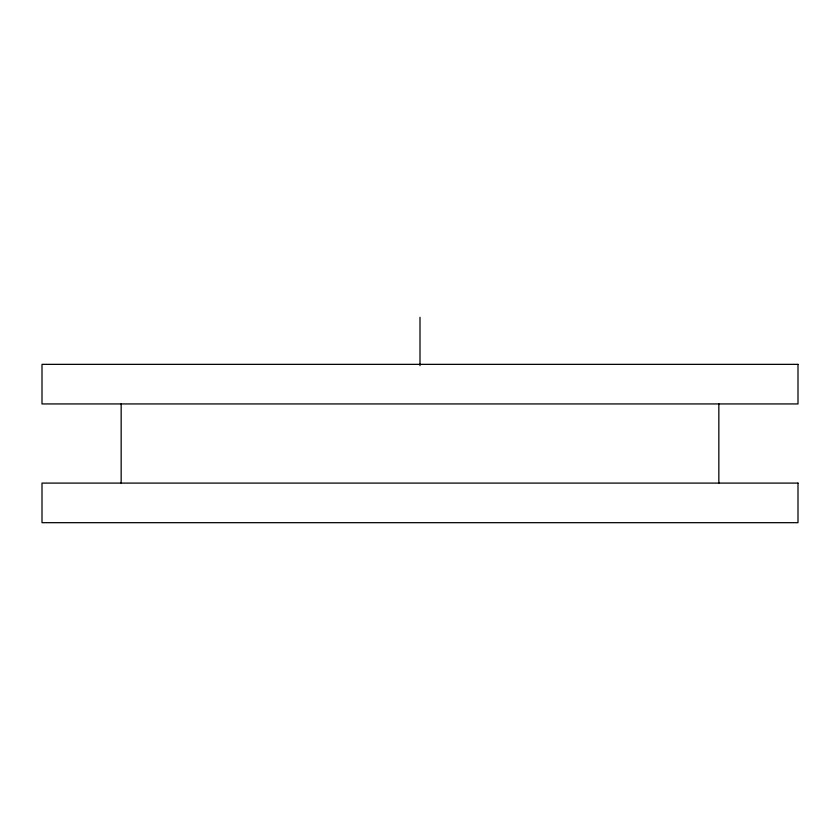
<?xml version="1.0" encoding="UTF-8"?>
<svg xmlns="http://www.w3.org/2000/svg" width="840" height="840" viewBox="0 0 840 840"><rect width="100%" height="100%" fill="white"/><g stroke="black" fill="none" stroke-linecap="round" stroke-linejoin="round"><path stroke-width="1.26" d="M718.841 403.935L718.841 483.094M420 317.32L420 365.62M121.16 403.935L121.16 483.094M798 364.35L42 364.35L42 403.935L798 403.935L798 364.35M798 483.094L42 483.094L42 522.68L798 522.68L798 483.094"/></g></svg>
